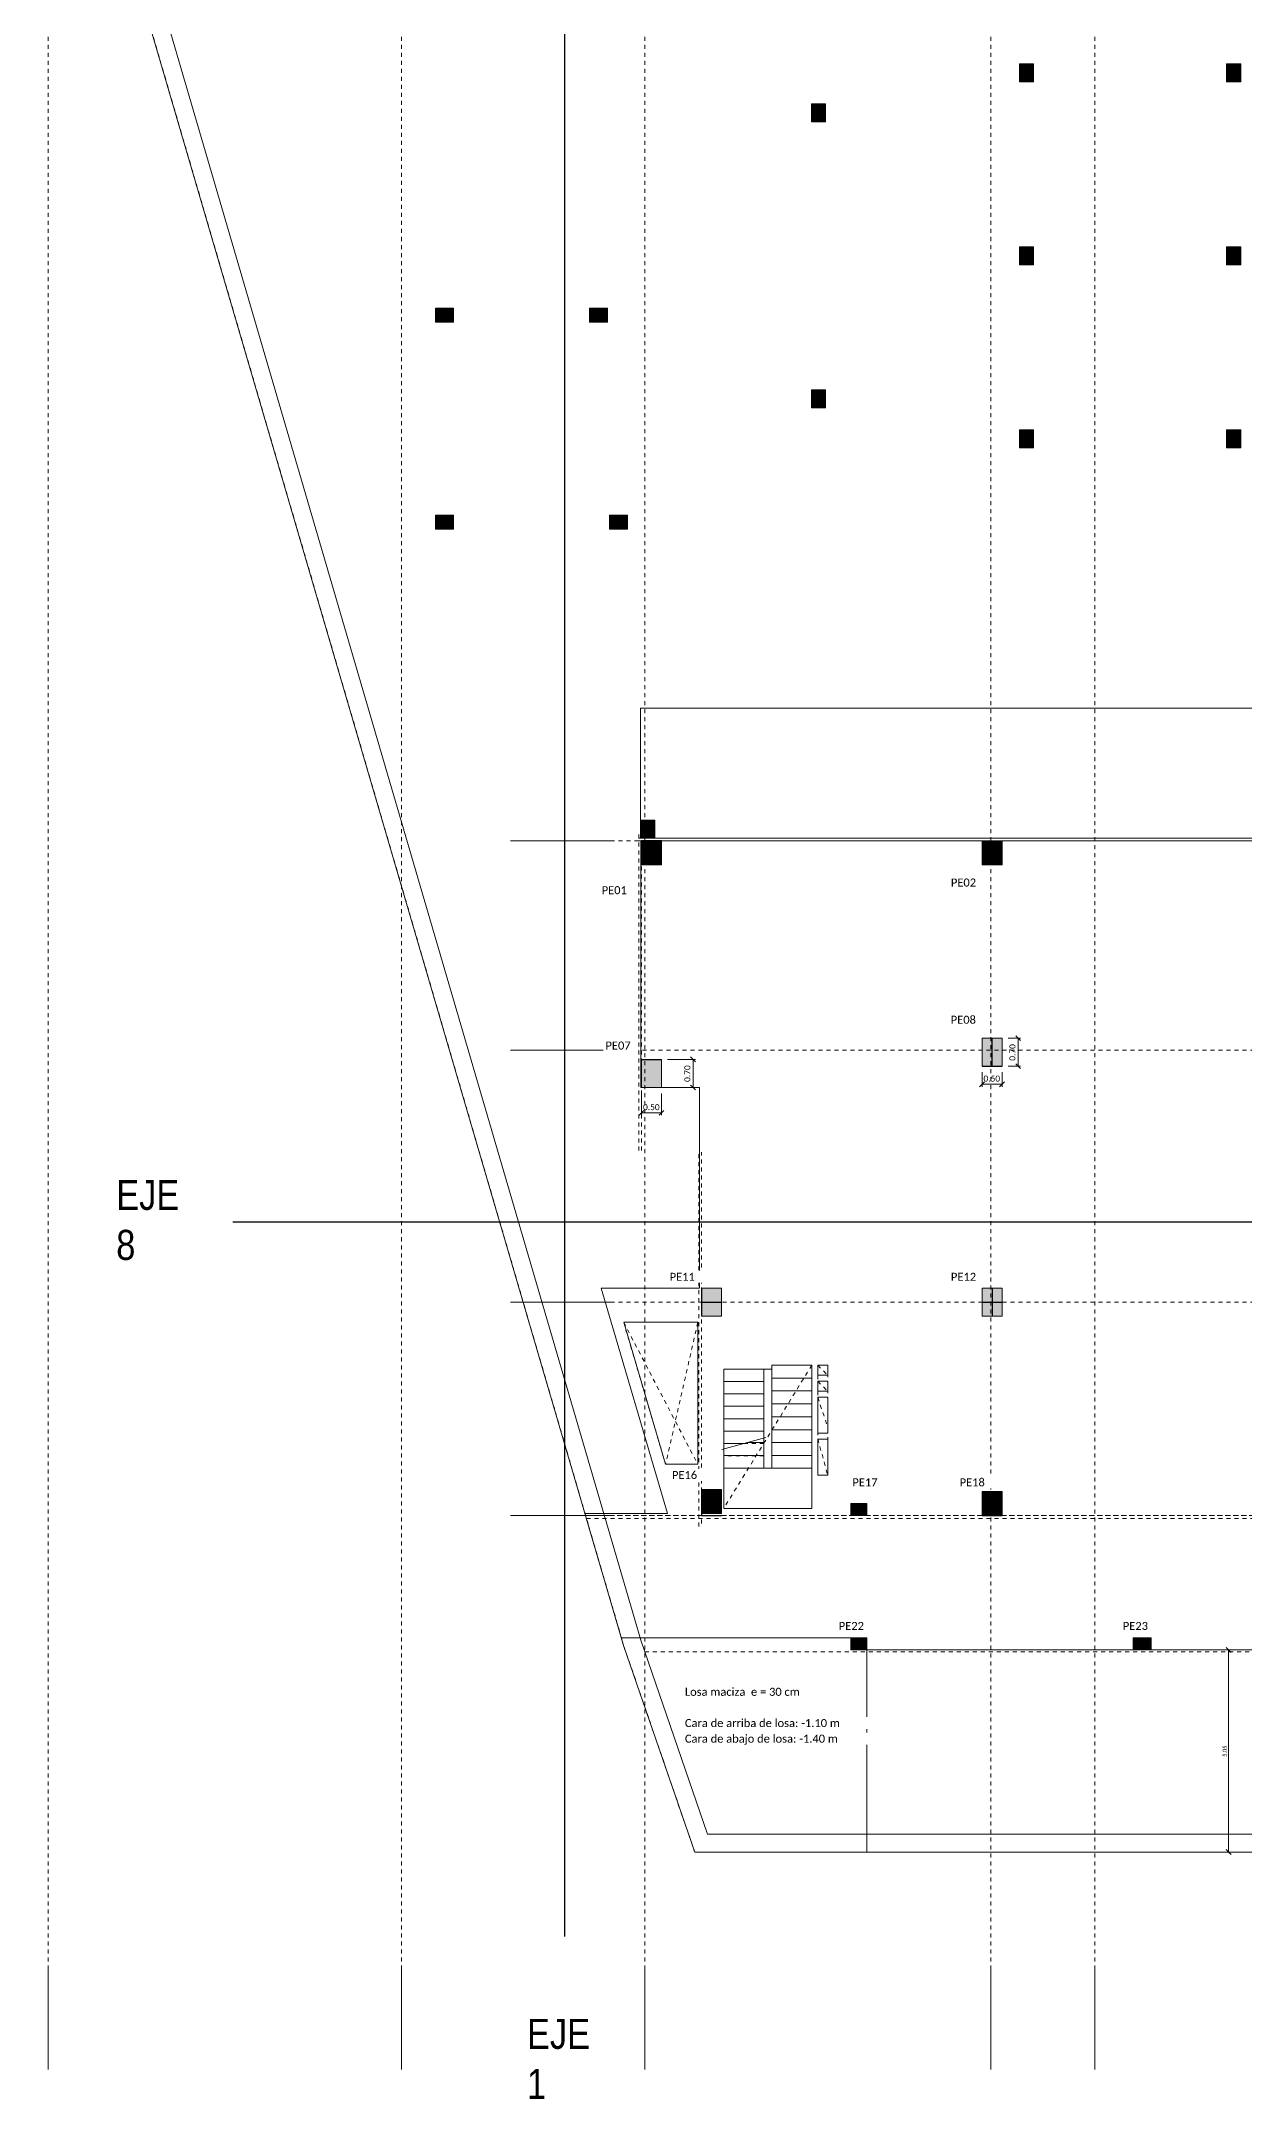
# Model space of a CAD drawing. Header units: millimetres. Extents: x -65 to 53, y -59 to 44.
# Drawn here: x -47.5 to -17.4, y -59 to -7.6 of the extents above; entities that cross this region are included whole.
import ezdxf

# ---------------------------------------------------------------- set-up
doc = ezdxf.new("R2010")
doc.units = ezdxf.units.MM
doc.linetypes.add('Trazo general', pattern=[0.001875, 0.00125, -0.000625])
for name, color, linetype, lineweight, true_color in [('0-AR-TXT-1', 5, 'Continuous', 5, 0x0000ff), ('0-AR-TXT-2', 1, 'Continuous', 5, 0xff0000), ('00-AUX-3', 7, 'Continuous', 25, 0xff8000), ('00-AUX-5', 5, 'Trazo general', 5, 0x0000ff), ('1-AR-PILARES-1', 7, 'Continuous', 5, 0xc0c0c0), ('CS-COTAS-1', 7, 'Continuous', 5, 0x0080c0), ('CS-COTAS-2', 7, 'Continuous', 5, 0x544282), ('REJILLA-1', 7, 'Continuous', 5, 0x008080), ('REJILLA-2', 7, 'Trazo general', 5, 0x008080)]:
    doc.layers.add(name, color=color, linetype=linetype, lineweight=lineweight, true_color=true_color)
for name, color, linetype, lineweight in [('00-AUX-1', 7, 'Trazo general', 5), ('00-AUX-2', 7, 'Continuous', 5), ('1-AR-ESCALERA', 7, 'Continuous', 5), ('1-AR-ESCALERA-1', 7, 'Trazo general', 5), ('1-AR-PILARES', 7, 'Continuous', 5), ('1-AR-VISTA', 7, 'Continuous', 5), ('CS-COTAS-100', 7, 'Continuous', 5)]:
    doc.layers.add(name, color=color, linetype=linetype, lineweight=lineweight)
doc.layers.add('EJES DE REPLANTEO', color=30, linetype='Continuous')
doc.styles.add('Calibri', font='calibri.ttf', dxfattribs={"height": 0.2})
doc.styles.add('Calibri_1', font='calibri.ttf', dxfattribs={"height": 0.15})
doc.styles.add('Calibri_2', font='calibri.ttf', dxfattribs={"height": 0.1})
doc.styles.add('FS_Technic', font='technic_.ttf', dxfattribs={"height": 2.5})
doc.dimstyles.new('AIC_P_Azul_1', dxfattribs={"dimscale": 0.3048, "dimtxt": 0.117735, "dimasz": 0.393701, "dimexe": 0.098425, "dimexo": 0.262467, "dimgap": 0.032808, "dimtad": 1, "dimrnd": 0.01, "dimzin": 0, "dimdsep": 46, "dimtxsty": 'Calibri_2', "dimblk1": 'OBLIQUE', "dimblk2": 'OBLIQUE', "dimsah": 1, "dimcen": 0.09, "dimazin": 0, "dimtfac": 1, "dimtdec": 4, "dimtix": 1, "dimtmove": 0, "dimatfit": 3, "dimfxl": 1, "dimtvp": 1, "dimtolj": 1, "dimtzin": 0, "dimarcsym": 2})
doc.dimstyles.new('AIC_replanteo', dxfattribs={"dimscale": 0.3048, "dimtxt": 0.176602, "dimasz": 0.393701, "dimexe": 0.19685, "dimexo": 0.492126, "dimgap": 0.032808, "dimtad": 1, "dimrnd": 0.01, "dimzin": 0, "dimdsep": 46, "dimtxsty": 'Calibri_1', "dimblk1": 'OBLIQUE', "dimblk2": 'OBLIQUE', "dimsah": 1, "dimcen": 0.09, "dimazin": 0, "dimtfac": 1, "dimtdec": 4, "dimtix": 1, "dimtmove": 0, "dimatfit": 3, "dimfxl": 1, "dimtvp": 1, "dimtolj": 1, "dimtzin": 0, "dimarcsym": 2})

# ---------------------------------------------------------------- blocks, each defined once
blk = doc.blocks.new('DIMBLOCK96-Semi-sotano - forjado 02- STR')
at = {"layer": 'CS-COTAS-100', "color": 187, "true_color": 0x544282, "transparency": 16777216}
for p, q in [((-23.077, -32.502), (-23.33, -32.502)), ((-23.077, -32.502), (-23.077, -33.202)), ((-23.077, -32.502), (-23.017, -32.502)), ((-23.077, -33.202), (-23.33, -33.202)), ((-23.077, -33.202), (-23.017, -33.202))]:
    blk.add_line(p, q, dxfattribs=at)
at = {"layer": 'CS-COTAS-100', "color": 187, "lineweight": 15, "true_color": 0x544282, "transparency": 16777216}
for p, q in [((-23.077, -32.502), (-23.137, -32.442)), ((-23.077, -32.502), (-23.017, -32.562)), ((-23.077, -33.202), (-23.137, -33.142)), ((-23.077, -33.202), (-23.017, -33.262))]:
    blk.add_line(p, q, dxfattribs=at)
at = {"layer": 'CS-COTAS-100', "color": 0, "transparency": 16777216, "insert": (-23.295, -33.065), "char_height": 0.15, "width": 0.5107, "attachment_point": 1, "rotation": 90, "line_spacing_factor": 1.158048, "style": 'Calibri_1'}
blk.add_mtext('0.70', dxfattribs=at)
blk = doc.blocks.new('_Oblique')
at = {"color": 0, "linetype": 'ByBlock', "lineweight": -2}
blk.add_line((-0.5, -0.5), (0.5, 0.5), dxfattribs=at)
blk = doc.blocks.new('DIMBLOCK97-Semi-sotano - forjado 02- STR')
at = {"layer": 'CS-COTAS-100', "color": 187, "true_color": 0x544282, "transparency": 16777216}
for p, q in [((-23.98, -33.654), (-23.98, -33.352)), ((-23.48, -33.654), (-23.48, -33.352)), ((-23.98, -33.654), (-23.48, -33.654)), ((-23.98, -33.654), (-23.98, -33.714)), ((-23.48, -33.654), (-23.48, -33.714))]:
    blk.add_line(p, q, dxfattribs=at)
at = {"layer": 'CS-COTAS-100', "color": 187, "lineweight": 15, "true_color": 0x544282, "transparency": 16777216}
for p, q in [((-23.98, -33.654), (-24.04, -33.714)), ((-23.98, -33.654), (-23.92, -33.594)), ((-23.48, -33.654), (-23.54, -33.714)), ((-23.48, -33.654), (-23.42, -33.594))]:
    blk.add_line(p, q, dxfattribs=at)
at = {"layer": 'CS-COTAS-100', "color": 0, "transparency": 16777216, "insert": (-23.943, -33.436), "char_height": 0.15, "width": 0.5107, "attachment_point": 1, "line_spacing_factor": 1.158048, "style": 'Calibri_1'}
blk.add_mtext('0.50', dxfattribs=at)
blk = doc.blocks.new('DIMBLOCK98-Semi-sotano - forjado 02- STR')
at = {"layer": 'CS-COTAS-100', "color": 187, "true_color": 0x544282, "transparency": 16777216}
for p, q in [((-31.204, -33.032), (-31.84, -33.032)), ((-31.204, -33.032), (-31.204, -33.732)), ((-31.204, -33.032), (-31.144, -33.032)), ((-31.204, -33.732), (-31.84, -33.732)), ((-31.204, -33.732), (-31.144, -33.732))]:
    blk.add_line(p, q, dxfattribs=at)
at = {"layer": 'CS-COTAS-100', "color": 187, "lineweight": 15, "true_color": 0x544282, "transparency": 16777216}
for p, q in [((-31.204, -33.032), (-31.264, -32.972)), ((-31.204, -33.032), (-31.144, -33.092)), ((-31.204, -33.732), (-31.264, -33.672)), ((-31.204, -33.732), (-31.144, -33.792))]:
    blk.add_line(p, q, dxfattribs=at)
at = {"layer": 'CS-COTAS-100', "color": 0, "transparency": 16777216, "insert": (-31.421, -33.595), "char_height": 0.15, "width": 0.5107, "attachment_point": 1, "rotation": 90, "line_spacing_factor": 1.158048, "style": 'Calibri_1'}
blk.add_mtext('0.70', dxfattribs=at)
blk = doc.blocks.new('DIMBLOCK99-Semi-sotano - forjado 02- STR')
at = {"layer": 'CS-COTAS-100', "color": 187, "true_color": 0x544282, "transparency": 16777216}
for p, q in [((-32.49, -34.368), (-32.49, -33.882)), ((-31.99, -34.368), (-31.99, -33.882)), ((-32.49, -34.368), (-31.99, -34.368)), ((-32.49, -34.368), (-32.49, -34.428)), ((-31.99, -34.368), (-31.99, -34.428))]:
    blk.add_line(p, q, dxfattribs=at)
at = {"layer": 'CS-COTAS-100', "color": 187, "lineweight": 15, "true_color": 0x544282, "transparency": 16777216}
for p, q in [((-32.49, -34.368), (-32.55, -34.428)), ((-32.49, -34.368), (-32.43, -34.308)), ((-31.99, -34.368), (-32.05, -34.428)), ((-31.99, -34.368), (-31.93, -34.308))]:
    blk.add_line(p, q, dxfattribs=at)
at = {"layer": 'CS-COTAS-100', "color": 0, "transparency": 16777216, "insert": (-32.453, -34.15), "char_height": 0.15, "width": 0.5107, "attachment_point": 1, "line_spacing_factor": 1.158048, "style": 'Calibri_1'}
blk.add_mtext('0.50', dxfattribs=at)
blk = doc.blocks.new('DIMBLOCK102-Semi-sotano - forjado 02- STR')
at = {"layer": 'CS-COTAS-100', "color": 142, "lineweight": 15, "true_color": 0x0080c0, "transparency": 16777216}
for p, q in [((-17.815, -47.792), (-17.875, -47.732)), ((-17.815, -47.792), (-17.755, -47.852)), ((-17.815, -52.842), (-17.875, -52.782)), ((-17.815, -52.842), (-17.755, -52.902))]:
    blk.add_line(p, q, dxfattribs=at)
at = {"layer": 'CS-COTAS-100', "color": 142, "true_color": 0x0080c0, "transparency": 16777216}
for p, q in [((-17.815, -47.792), (-17.82, -47.792)), ((-17.815, -52.842), (-17.815, -47.792)), ((-17.815, -47.792), (-17.785, -47.792)), ((-17.815, -52.842), (-17.82, -52.842)), ((-17.815, -52.842), (-17.785, -52.842))]:
    blk.add_line(p, q, dxfattribs=at)
at = {"layer": 'CS-COTAS-100', "color": 0, "transparency": 16777216, "insert": (-17.963, -50.459), "char_height": 0.1, "width": 0.34047, "attachment_point": 1, "rotation": 90, "line_spacing_factor": 1.158048, "style": 'Calibri_2'}
blk.add_mtext('5.05', dxfattribs=at)
blk = doc.blocks.new('zw$7473')
at = {"layer": 'EJES DE REPLANTEO'}
for p, q in [((-53.898, -79.782), (-53.898, 15.611)), ((26.908, -61.93), (-62.197, -61.93))]:
    blk.add_line(p, q, dxfattribs=at)
at = {"layer": 'EJES DE REPLANTEO', "char_height": 0.75, "attachment_point": 1, "style": 'FS_Technic'}
for s, insert, width in [('EJE 8', (-65.111, -60.871), 0.46178), ('EJE 1', (-54.843, -81.838), 0.51538)]:
    blk.add_mtext(s, dxfattribs=dict(at, insert=insert, width=width))

msp = doc.modelspace()

# ---------------------------------------------------------------- hatches: boundary and pattern name
at = {"layer": '1-AR-PILARES-1'}
for points in [[(-22.69, -8.602), (-22.69, -8.152), (-23.04, -8.152), (-23.04, -8.602)], [(-17.515, -8.602), (-17.515, -8.152), (-17.865, -8.152), (-17.865, -8.602)], [(-27.89, -9.602), (-27.89, -9.152), (-28.24, -9.152), (-28.24, -9.602)], [(-23.04, -13.177), (-22.69, -13.177), (-22.69, -12.727), (-23.04, -12.727)], [(-17.865, -13.177), (-17.515, -13.177), (-17.515, -12.727), (-17.865, -12.727)], [(-37.19, -14.607), (-37.19, -14.257), (-37.64, -14.257), (-37.64, -14.607)], [(-33.34, -14.607), (-33.34, -14.257), (-33.79, -14.257), (-33.79, -14.607)], [(-27.89, -16.752), (-27.89, -16.302), (-28.24, -16.302), (-28.24, -16.752)], [(-23.04, -17.752), (-22.69, -17.752), (-22.69, -17.302), (-23.04, -17.302)], [(-17.865, -17.752), (-17.515, -17.752), (-17.515, -17.302), (-17.865, -17.302)], [(-37.19, -19.777), (-37.19, -19.427), (-37.64, -19.427), (-37.64, -19.777)], [(-32.84, -19.777), (-32.84, -19.427), (-33.29, -19.427), (-33.29, -19.777)], [(-32.51, -27.502), (-32.16, -27.502), (-32.16, -27.052), (-32.51, -27.052)], [(-32.49, -28.172), (-31.99, -28.172), (-31.99, -27.572), (-32.49, -27.572)], [(-23.48, -28.172), (-23.48, -27.572), (-23.98, -27.572), (-23.98, -28.172)], [(-23.48, -33.202), (-23.48, -32.502), (-23.98, -32.502), (-23.98, -33.202), (-23.541, -33.202)], [(-32.49, -33.732), (-31.99, -33.732), (-31.99, -33.032), (-32.49, -33.032)], [(-30.49, -39.452), (-30.49, -38.752), (-30.99, -38.752), (-30.99, -39.452)], [(-23.48, -39.452), (-23.48, -38.752), (-23.98, -38.752), (-23.98, -39.452), (-23.541, -39.452)], [(-30.99, -44.382), (-30.49, -44.382), (-30.49, -43.782), (-30.99, -43.782)], [(-26.86, -44.432), (-26.86, -44.132), (-27.26, -44.132), (-27.26, -44.432)], [(-23.48, -44.432), (-23.48, -43.832), (-23.98, -43.832), (-23.98, -44.432), (-23.541, -44.432)], [(-26.86, -47.792), (-26.86, -47.492), (-27.26, -47.492), (-27.26, -47.792)], [(-19.75, -47.792), (-19.75, -47.492), (-20.2, -47.492), (-20.2, -47.792)]]:
    msp.add_hatch(color=256, dxfattribs=at).paths.add_polyline_path(points)

# ---------------------------------------------------------------- linework, layer by layer
at = {"layer": '00-AUX-1'}
for p, q in [((-31.89, -43.152), (-32.937, -39.602)), ((-32.937, -39.602), (-31.085, -39.602)), ((-32.937, -39.602), (-31.085, -43.152)), ((-31.085, -39.602), (-31.89, -43.152)), ((-31.085, -39.602), (-31.085, -43.152)), ((-28.235, -40.675), (-30.435, -44.252)), ((-28.085, -43.427), (-28.085, -40.677)), ((-28.085, -40.677), (-27.835, -40.677)), ((-28.085, -40.677), (-27.835, -40.927)), ((-28.085, -41.077), (-27.835, -41.327)), ((-27.835, -40.677), (-27.835, -43.427)), ((-28.085, -41.477), (-27.835, -42.227)), ((-28.085, -42.514), (-27.835, -43.427)), ((-31.085, -43.152), (-31.89, -43.152)), ((-27.835, -43.427), (-28.085, -43.427))]:
    msp.add_line(p, q, dxfattribs=at)
at = {"layer": '00-AUX-2'}
for p, q in [((-47.365, 1.652), (-32.938, -47.679)), ((-46.934, 1.778), (-32.509, -47.543)), ((-32.938, -47.679), (-31.161, -52.842)), ((-32.509, -47.543), (-30.84, -52.392)), ((-30.84, -52.392), (42.81, -52.392)), ((-31.161, -52.842), (43.26, -52.842))]:
    msp.add_line(p, q, dxfattribs=at)
at = {"layer": '00-AUX-3'}
for p, q in [((-31.99, -27.572), (-32.49, -27.572)), ((-32.49, -27.572), (-32.49, -28.172)), ((-23.98, -27.572), (-23.48, -27.572)), ((-23.73, -27.572), (-23.73, -28.172)), ((-23.73, -33.202), (-23.73, -32.502)), ((-32.49, -33.732), (-32.49, -33.032)), ((-32.49, -33.032), (-31.99, -33.032)), ((-23.98, -33.202), (-23.48, -33.202)), ((-30.99, -38.752), (-30.99, -39.452)), ((-23.73, -38.752), (-23.73, -39.452)), ((-30.99, -39.102), (-30.49, -39.102)), ((-23.98, -39.102), (-23.48, -39.102)), ((-30.99, -43.832), (-30.99, -44.432)), ((-27.06, -44.132), (-27.06, -44.432)), ((-23.73, -44.432), (-23.73, -43.832)), ((-30.99, -44.432), (-30.49, -44.432)), ((-26.86, -44.432), (-27.26, -44.432)), ((-23.98, -44.432), (-23.48, -44.432)), ((-27.26, -47.492), (-26.86, -47.492)), ((-27.06, -47.492), (-27.06, -47.792)), ((-20.2, -47.492), (-19.75, -47.492)), ((-19.975, -47.492), (-19.975, -47.792))]:
    msp.add_line(p, q, dxfattribs=at)
at = {"layer": '00-AUX-5'}
for p, q in [((-47.498, 2.105), (-32.938, -47.679)), ((-32.56, -35.312), (-32.56, -27.412)), ((-32.56, -27.502), (26.26, -27.502)), ((-32.56, -27.572), (26.26, -27.572)), ((-32.49, -35.312), (-32.49, -27.412)), ((-31.06, -44.702), (-31.06, -35.352)), ((-30.99, -44.632), (-30.99, -35.352)), ((-33.902, -44.432), (43.26, -44.432)), ((-33.867, -44.502), (43.26, -44.502)), ((-32.938, -47.679), (-31.161, -52.842)), ((-32.406, -47.842), (43.26, -47.842)), ((43.26, -52.842), (-31.161, -52.842))]:
    msp.add_line(p, q, dxfattribs=at)
at = {"layer": '1-AR-ESCALERA'}
for p, q in [((-29.435, -40.772), (-30.435, -40.772)), ((-30.435, -40.772), (-30.435, -42.766)), ((-29.435, -40.772), (-30.435, -40.772)), ((-29.435, -41.082), (-30.435, -41.082)), ((-29.435, -40.772), (-29.435, -42.498)), ((-29.235, -40.675), (-28.235, -40.675)), ((-29.235, -43.252), (-29.235, -40.675)), ((-29.235, -40.997), (-28.235, -40.997)), ((-29.435, -41.392), (-30.435, -41.392)), ((-29.235, -41.319), (-28.235, -41.319)), ((-29.235, -41.641), (-28.235, -41.641)), ((-29.435, -41.702), (-30.435, -41.702)), ((-29.435, -42.012), (-30.435, -42.012)), ((-29.235, -41.964), (-28.235, -41.964)), ((-30.483, -42.779), (-29.387, -42.485)), ((-29.435, -42.322), (-30.435, -42.322)), ((-29.935, -42.632), (-30.435, -42.632)), ((-29.435, -42.608), (-29.844, -42.608)), ((-29.435, -42.498), (-29.435, -43.252)), ((-29.235, -42.286), (-28.235, -42.286)), ((-29.235, -42.608), (-28.235, -42.608)), ((-29.435, -42.93), (-30.435, -42.93)), ((-29.235, -42.93), (-28.235, -42.93)), ((-29.435, -43.252), (-30.435, -43.252)), ((-29.435, -43.252), (-30.435, -43.252)), ((-29.235, -43.252), (-29.435, -43.252)), ((-29.235, -43.252), (-28.235, -43.252)), ((-29.235, -43.252), (-28.235, -43.252))]:
    msp.add_line(p, q, dxfattribs=at)
at = {"layer": '1-AR-ESCALERA-1'}
for p, q in [((-29.435, -42.632), (-29.935, -42.632)), ((-29.435, -42.498), (-29.435, -43.252)), ((-30.435, -42.766), (-30.435, -43.252)), ((-29.435, -42.942), (-30.435, -42.942)), ((-29.435, -43.252), (-30.435, -43.252))]:
    msp.add_line(p, q, dxfattribs=at)
at = {"layer": '1-AR-PILARES'}
for p, q in [((-23.04, -8.152), (-23.04, -8.602)), ((-22.69, -8.152), (-23.04, -8.152)), ((-22.69, -8.602), (-22.69, -8.152)), ((-17.865, -8.152), (-17.865, -8.602)), ((-17.515, -8.152), (-17.865, -8.152)), ((-17.515, -8.602), (-17.515, -8.152)), ((-23.04, -8.602), (-22.69, -8.602)), ((-17.865, -8.602), (-17.515, -8.602)), ((-28.24, -9.152), (-28.24, -9.602)), ((-27.89, -9.152), (-28.24, -9.152)), ((-27.89, -9.602), (-27.89, -9.152)), ((-28.24, -9.602), (-27.89, -9.602)), ((-23.04, -12.727), (-23.04, -13.177)), ((-22.69, -12.727), (-23.04, -12.727)), ((-22.69, -13.177), (-22.69, -12.727)), ((-17.865, -12.727), (-17.865, -13.177)), ((-17.515, -12.727), (-17.865, -12.727)), ((-17.515, -13.177), (-17.515, -12.727)), ((-23.04, -13.177), (-22.69, -13.177)), ((-17.865, -13.177), (-17.515, -13.177)), ((-37.19, -14.257), (-37.64, -14.257)), ((-37.64, -14.257), (-37.64, -14.607)), ((-37.19, -14.607), (-37.19, -14.257)), ((-33.34, -14.257), (-33.79, -14.257)), ((-33.79, -14.257), (-33.79, -14.607)), ((-33.34, -14.607), (-33.34, -14.257)), ((-37.64, -14.607), (-37.19, -14.607)), ((-33.79, -14.607), (-33.34, -14.607)), ((-28.24, -16.302), (-28.24, -16.752)), ((-27.89, -16.302), (-28.24, -16.302)), ((-27.89, -16.752), (-27.89, -16.302)), ((-28.24, -16.752), (-27.89, -16.752)), ((-23.04, -17.302), (-23.04, -17.752)), ((-22.69, -17.302), (-23.04, -17.302)), ((-22.69, -17.752), (-22.69, -17.302)), ((-17.865, -17.302), (-17.865, -17.752)), ((-17.515, -17.302), (-17.865, -17.302)), ((-17.515, -17.752), (-17.515, -17.302)), ((-23.04, -17.752), (-22.69, -17.752)), ((-17.865, -17.752), (-17.515, -17.752)), ((-37.19, -19.427), (-37.64, -19.427)), ((-37.64, -19.427), (-37.64, -19.777)), ((-37.19, -19.777), (-37.19, -19.427)), ((-32.84, -19.427), (-33.29, -19.427)), ((-33.29, -19.427), (-33.29, -19.777)), ((-32.84, -19.777), (-32.84, -19.427)), ((-37.64, -19.777), (-37.19, -19.777)), ((-33.29, -19.777), (-32.84, -19.777)), ((-32.16, -27.052), (-32.51, -27.052)), ((-32.51, -27.052), (-32.51, -27.502)), ((-32.16, -27.502), (-32.16, -27.052)), ((-32.51, -27.502), (-32.16, -27.502)), ((-31.99, -27.572), (-32.49, -27.572)), ((-32.49, -27.572), (-32.49, -28.172)), ((-31.99, -28.172), (-31.99, -27.572)), ((-23.48, -27.572), (-23.98, -27.572)), ((-23.98, -27.572), (-23.98, -28.172)), ((-23.48, -28.172), (-23.48, -27.572)), ((-32.49, -28.172), (-31.99, -28.172)), ((-23.98, -28.172), (-23.48, -28.172)), ((-23.98, -32.502), (-23.98, -33.202)), ((-23.48, -32.502), (-23.98, -32.502)), ((-23.48, -33.202), (-23.48, -32.502)), ((-32.49, -33.032), (-32.49, -33.732)), ((-31.99, -33.032), (-32.49, -33.032)), ((-31.99, -33.732), (-31.99, -33.032)), ((-23.98, -33.202), (-23.48, -33.202)), ((-32.49, -33.732), (-31.99, -33.732)), ((-30.99, -38.752), (-30.99, -39.452)), ((-30.49, -38.752), (-30.99, -38.752)), ((-30.49, -39.452), (-30.49, -38.752)), ((-23.98, -38.752), (-23.98, -39.452)), ((-23.48, -38.752), (-23.98, -38.752)), ((-23.48, -39.452), (-23.48, -38.752)), ((-30.99, -39.452), (-30.49, -39.452)), ((-23.98, -39.452), (-23.48, -39.452)), ((-30.99, -43.782), (-30.99, -44.382)), ((-30.49, -43.782), (-30.99, -43.782)), ((-30.49, -44.382), (-30.49, -43.782)), ((-26.86, -44.132), (-27.26, -44.132)), ((-27.26, -44.132), (-27.26, -44.432)), ((-26.86, -44.432), (-26.86, -44.132)), ((-23.48, -43.832), (-23.98, -43.832)), ((-23.98, -43.832), (-23.98, -44.432)), ((-23.48, -44.432), (-23.48, -43.832)), ((-30.99, -44.382), (-30.49, -44.382)), ((-27.26, -44.432), (-26.86, -44.432)), ((-23.98, -44.432), (-23.48, -44.432)), ((-26.86, -47.492), (-27.26, -47.492)), ((-27.26, -47.492), (-27.26, -47.792)), ((-27.26, -47.792), (-26.86, -47.792)), ((-26.86, -47.792), (-26.86, -47.492)), ((-19.75, -47.492), (-20.2, -47.492)), ((-20.2, -47.492), (-20.2, -47.792)), ((-20.2, -47.792), (-19.75, -47.792)), ((-19.75, -47.792), (-19.75, -47.492))]:
    msp.add_line(p, q, dxfattribs=at)
at = {"layer": '1-AR-VISTA'}
for p, q in [((23, -24.252), (-32.52, -24.252)), ((-32.52, -24.252), (-32.52, -27.502)), ((-32.52, -27.502), (-32.51, -27.502)), ((-32.49, -27.572), (-32.51, -27.572)), ((-32.51, -27.572), (-32.51, -33.732)), ((-32.16, -27.502), (26.26, -27.502)), ((-23.98, -27.572), (-31.99, -27.572)), ((-15.475, -27.572), (-23.48, -27.572)), ((-32.51, -33.732), (-32.49, -33.732)), ((-31.99, -33.732), (-31.04, -33.732)), ((-31.04, -33.732), (-31.04, -38.752)), ((-31.04, -38.752), (-33.501, -38.752)), ((-33.501, -38.752), (-31.841, -44.377)), ((-32.937, -39.602), (-31.085, -39.602)), ((-31.89, -43.152), (-32.937, -39.602)), ((-31.085, -39.602), (-31.085, -43.152)), ((-29.435, -40.772), (-29.235, -40.772)), ((-29.235, -40.772), (-29.235, -40.675)), ((-29.235, -40.675), (-28.235, -40.675)), ((-28.235, -40.675), (-28.235, -44.252)), ((-28.085, -40.927), (-28.085, -40.677)), ((-28.085, -40.677), (-27.835, -40.677)), ((-27.835, -40.927), (-28.085, -40.927)), ((-28.085, -41.327), (-28.085, -41.077)), ((-28.085, -41.077), (-27.835, -41.077)), ((-27.835, -40.677), (-27.835, -40.927)), ((-27.835, -41.077), (-27.835, -41.327)), ((-27.835, -41.327), (-28.085, -41.327)), ((-28.085, -42.377), (-28.085, -41.477)), ((-28.085, -41.477), (-27.835, -41.477)), ((-27.835, -41.477), (-27.835, -42.377)), ((-27.835, -42.377), (-28.085, -42.377)), ((-28.085, -43.427), (-28.085, -42.527)), ((-28.085, -42.527), (-27.835, -42.527)), ((-27.835, -42.527), (-27.835, -43.427)), ((-31.085, -43.152), (-31.89, -43.152)), ((-30.435, -44.252), (-30.435, -42.766)), ((-27.835, -43.427), (-28.085, -43.427)), ((-31.841, -44.377), (-33.904, -44.377)), ((-33.904, -44.377), (-32.905, -47.792)), ((-28.235, -44.252), (-30.435, -44.252)), ((-27.26, -47.492), (-32.993, -47.492)), ((-32.938, -47.679), (-31.161, -52.842)), ((-32.905, -47.792), (-32.899, -47.792)), ((-26.86, -52.842), (-26.86, -47.792)), ((-26.86, -47.792), (-4.015, -47.792)), ((-31.161, -52.842), (2.285, -52.842))]:
    msp.add_line(p, q, dxfattribs=at)
at = {"layer": 'REJILLA-1'}
for p, q in [((-35.77, -27.572), (-33.27, -27.572)), ((-35.77, -32.802), (-33.27, -32.802)), ((-35.77, -39.102), (-33.27, -39.102)), ((-35.77, -44.432), (-33.27, -44.432)), ((-47.32, -58.279), (-47.32, -55.779)), ((-38.49, -58.279), (-38.49, -55.779)), ((-32.41, -58.279), (-32.41, -55.779)), ((-23.76, -58.279), (-23.76, -55.779)), ((-21.16, -58.279), (-21.16, -55.779))]:
    msp.add_line(p, q, dxfattribs=at)
at = {"layer": 'REJILLA-2'}
for p, q in [((-47.32, -55.779), (-47.32, 40.6)), ((-38.49, -55.779), (-38.49, 40.6)), ((-32.41, -55.779), (-32.41, 40.6)), ((-23.76, -55.779), (-23.76, 40.6)), ((-21.16, -55.779), (-21.16, 40.6)), ((-33.27, -27.572), (48.777, -27.572)), ((-33.27, -32.802), (48.777, -32.802)), ((-33.27, -39.102), (48.777, -39.102)), ((-33.27, -44.432), (48.777, -44.432))]:
    msp.add_line(p, q, dxfattribs=at)

# ---------------------------------------------------------------- texts
at = {"layer": '0-AR-TXT-1', "insert": (-27.22, -43.501), "char_height": 0.2, "width": 0.76962, "attachment_point": 1, "style": 'Calibri', "bg_fill": 3, "box_fill_scale": 1.25, "bg_fill_color": 256, "bg_fill_true_color": 13158600, "bg_fill_transparency": 0}
msp.add_mtext('PE17', dxfattribs=at)

# ---------------------------------------------------------------- dimensions: what is measured, and where the dimension line sits
at = {"layer": 'CS-COTAS-1'}
dim = msp.add_linear_dim(base=(-17.815, -47.792), p1=(-17.9, -52.842), p2=(-17.9, -47.792), angle=90, dimstyle='AIC_P_Azul_1', override={"dimpost": '<>', "dimfxl": 5.05}, dxfattribs=at)
dim.commit()
dim.dimension.update_dxf_attribs({"geometry": 'DIMBLOCK102-Semi-sotano - forjado 02- STR', "text_midpoint": (-17.876, -50.317)})
at = {"layer": 'CS-COTAS-2'}
for base, p1, p2, picture, middle in [((-23.077, -33.202), (-23.48, -32.502), (-23.48, -33.202), 'DIMBLOCK96-Semi-sotano - forjado 02- STR', (-23.164, -32.852)), ((-31.204, -33.732), (-31.99, -33.032), (-31.99, -33.732), 'DIMBLOCK98-Semi-sotano - forjado 02- STR', (-31.29, -33.382))]:
    dim = msp.add_linear_dim(base=base, p1=p1, p2=p2, angle=90, dimstyle='AIC_replanteo', override={"dimpost": '<>', "dimfxl": 0.7}, dxfattribs=at)
    dim.commit()
    dim.dimension.update_dxf_attribs({"geometry": picture, "text_midpoint": middle})
for base, p1, p2, picture, middle in [((-23.48, -33.654), (-23.98, -33.202), (-23.48, -33.202), 'DIMBLOCK97-Semi-sotano - forjado 02- STR', (-23.73, -33.567)), ((-31.99, -34.368), (-32.49, -33.732), (-31.99, -33.732), 'DIMBLOCK99-Semi-sotano - forjado 02- STR', (-32.24, -34.281))]:
    dim = msp.add_linear_dim(base=base, p1=p1, p2=p2, dimstyle='AIC_replanteo', override={"dimpost": '<>', "dimfxl": 0.5}, dxfattribs=at)
    dim.commit()
    dim.dimension.update_dxf_attribs({"geometry": picture, "text_midpoint": middle})

# ---------------------------------------------------------------- next in the draw order: texts
at = {"layer": '0-AR-TXT-1', "char_height": 0.2, "width": 0.76962, "attachment_point": 1, "style": 'Calibri', "bg_fill": 3, "box_fill_scale": 1.25, "bg_fill_color": 256, "bg_fill_true_color": 13158600, "bg_fill_transparency": 0}
for s, insert in [('PE01', (-33.488, -28.703)), ('PE02', (-24.758, -28.512)), ('PE08', (-24.762, -31.941)), ('PE07', (-33.392, -32.586)), ('PE11', (-31.788, -38.366)), ('PE12', (-24.758, -38.366)), ('PE16', (-31.73, -43.318)), ('PE18', (-24.54, -43.501)), ('PE22', (-27.561, -47.091)), ('PE23', (-20.461, -47.091))]:
    msp.add_mtext(s, dxfattribs=dict(at, insert=insert))
at = {"layer": '0-AR-TXT-2', "char_height": 0.2, "attachment_point": 1, "style": 'Calibri', "bg_fill": 3, "box_fill_scale": 1.25, "bg_fill_color": 256, "bg_fill_true_color": 13158600, "bg_fill_transparency": 0}
for s, insert, width in [('Losa maciza  e = 30 cm', (-31.407, -48.737), 3.53544), ('Cara de arriba de losa: -1.10 m', (-31.407, -49.518), 4.78607)]:
    msp.add_mtext(s, dxfattribs=dict(at, insert=insert, width=width))

# ---------------------------------------------------------------- next in the draw order: texts
at = {"layer": '0-AR-TXT-2', "insert": (-31.407, -49.908), "char_height": 0.2, "width": 4.71392, "attachment_point": 1, "style": 'Calibri', "bg_fill": 3, "box_fill_scale": 1.25, "bg_fill_color": 256, "bg_fill_true_color": 13158600, "bg_fill_transparency": 0}
msp.add_mtext('Cara de abajo de losa: -1.40 m', dxfattribs=at)

# ---------------------------------------------------------------- next in the draw order: block references
msp.add_blockref('zw$7473', (19.49, 24.828))

doc.saveas('drawing.dxf')
